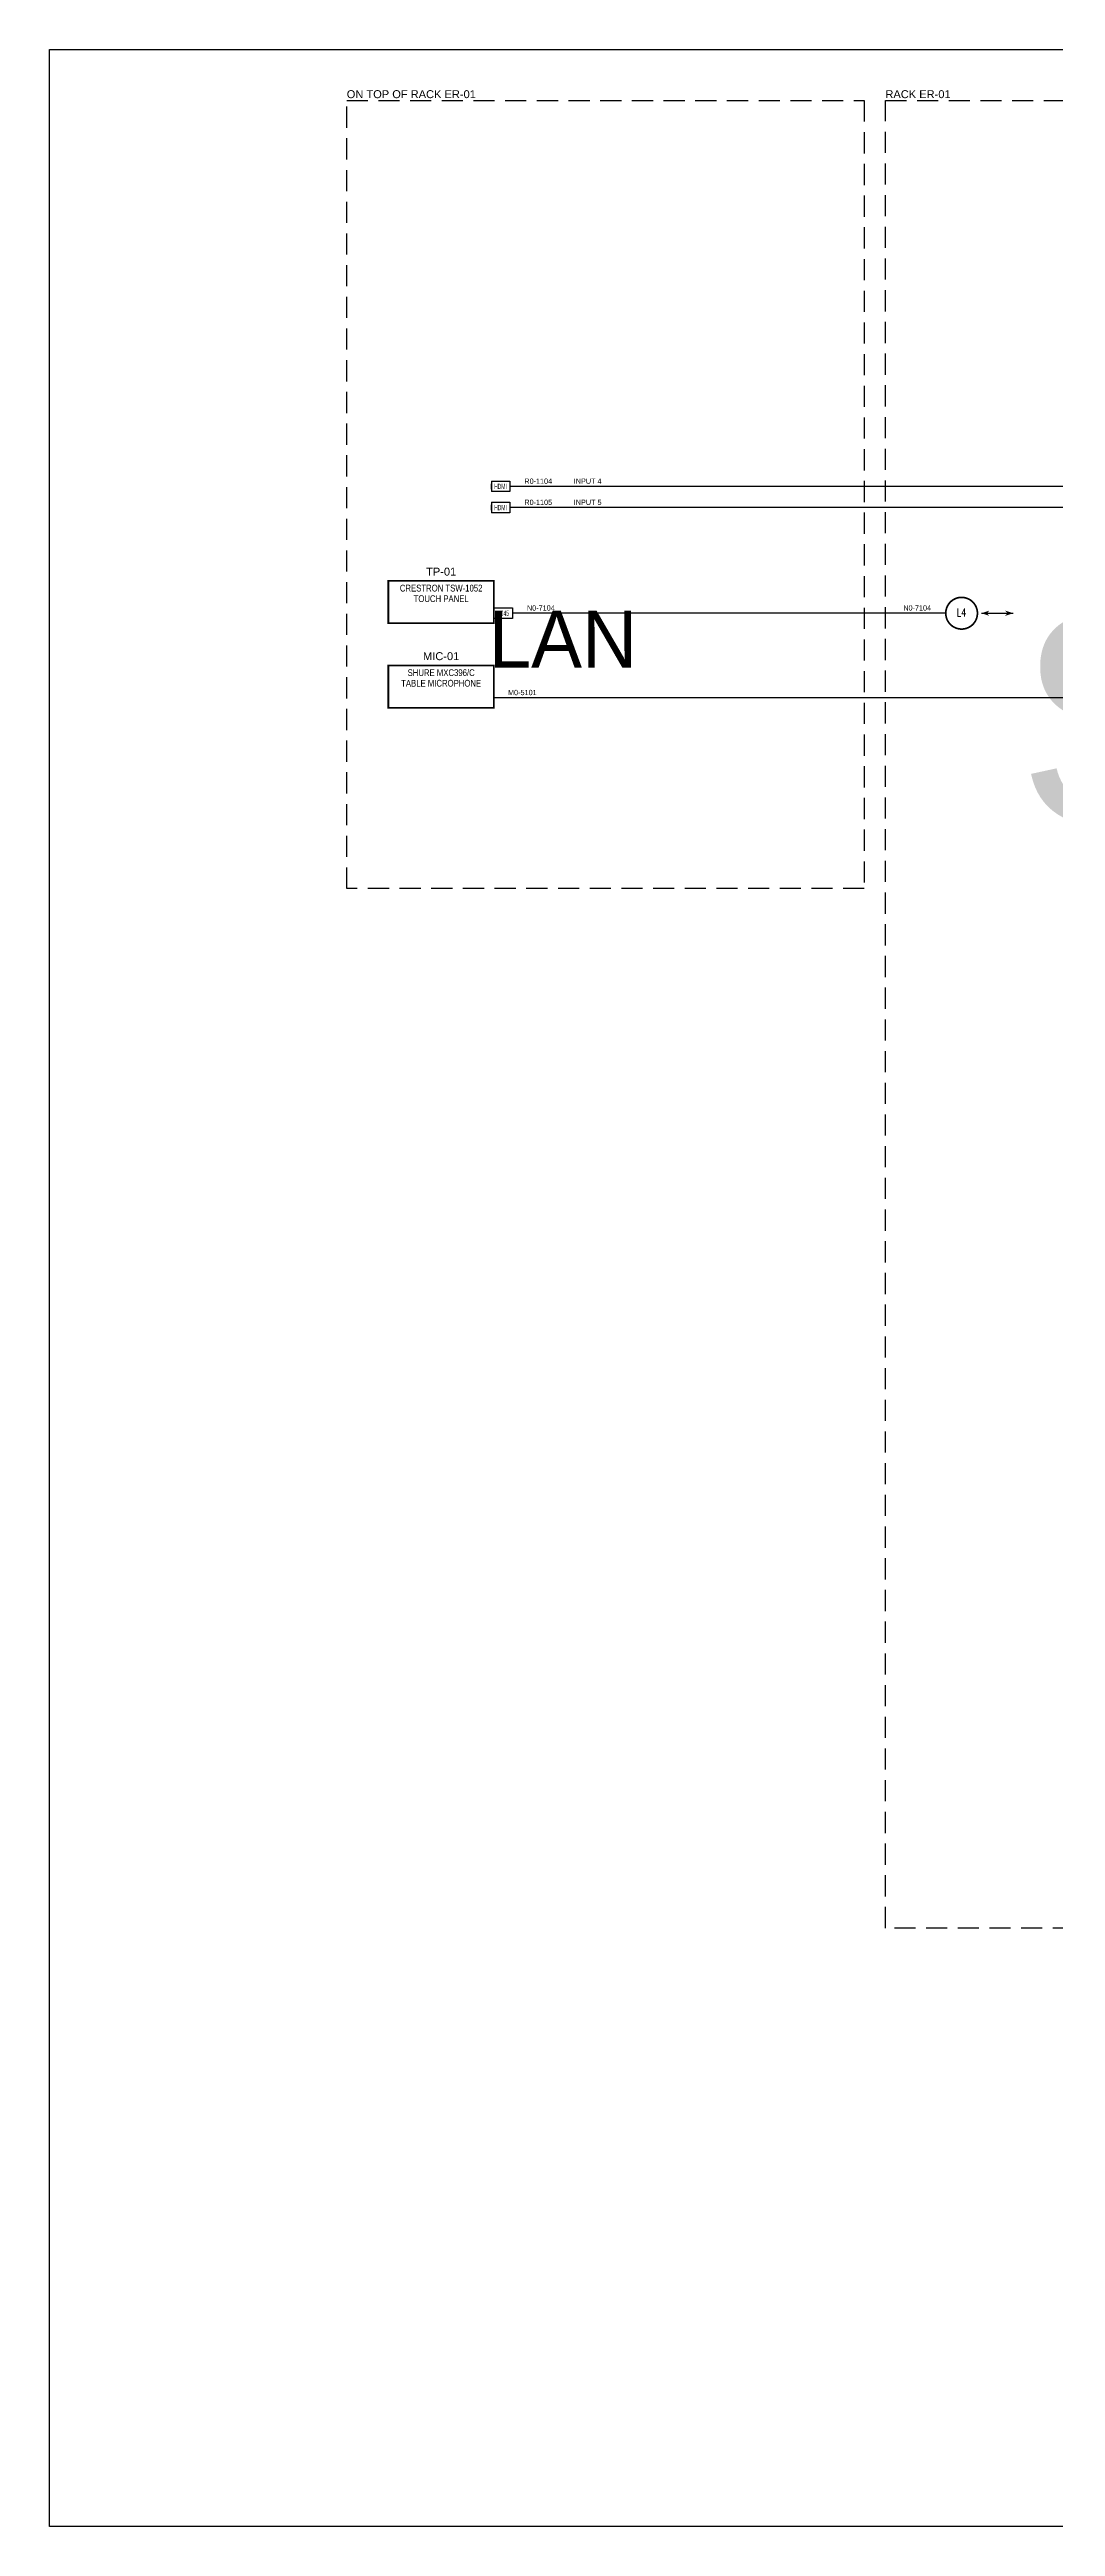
# Model space of a CAD drawing. Extents: x 0 to 120, y 0 to 43.
# Drawn here: x 0 to 11.91, y 0 to 29.3 of the extents above; entities that cross this region are included whole.
import ezdxf
from ezdxf.enums import TextEntityAlignment as Align

# ---------------------------------------------------------------- set-up
doc = ezdxf.new("R2018")
doc.units = 0
doc.header["$MEASUREMENT"] = 0
doc.linetypes.add('HIDDEN', pattern=[0.375, 0.25, -0.125])
doc.layers.get('0').update_dxf_attribs({"linetype": 'CONTINUOUS'})
doc.layers.get('DEFPOINTS').update_dxf_attribs({"linetype": 'CONTINUOUS'})
for name, color, linetype in [('AV-Func-AudM', 172, 'CONTINUOUS'), ('AV-Func-Data', 212, 'CONTINUOUS'), ('AV-Func-VidD', 103, 'CONTINUOUS'), ('CABLE-NUM', 7, 'CONTINUOUS'), ('Cable_Riser', 7, 'HIDDEN'), ('Con-Detail', 9, 'CONTINUOUS'), ('DEVICE-NUM', 7, 'CONTINUOUS'), ('TEXT-MEDIUM', 1, 'CONTINUOUS')]:
    doc.layers.add(name, color=color, linetype=linetype)
doc.styles.add('Cable Number', font='ARIALN.TTF')
doc.styles.add('ConDetail', font='swisscl.ttf', dxfattribs={"width": 0.75, "height": 0.0625})
doc.styles.add('Connection Detail', font='swisscl.ttf')
doc.styles.add('NARROW', font='ARIALN.TTF')
doc.styles.add('SIMPLEX', font='SIMPLEX')
doc.styles.get("Standard").update_dxf_attribs({"font": 'arial.ttf'})

# ---------------------------------------------------------------- blocks, each defined once
blk = doc.blocks.new('*U27')
at = {"const_width": 0.02}
blk.add_lwpolyline([(0, 0.382), (1.25, 0.382), (1.25, -0.118), (0, -0.118)], close=True, dxfattribs=at)
blk.add_point((1.25, 0))
at = {"layer": 'DEFPOINTS'}
blk.add_point((0, 0), dxfattribs=at)
blk.add_attdef('DEVICE', text='', height=0.0938).set_placement((0.625, 0.444), align=Align.CENTER)
at = {"style": 'NARROW'}
for tag, p in [('MODEL', (0.625, 0.257)), ('DESC', (0.625, 0.132))]:
    blk.add_attdef(tag, text='', height=0.08, dxfattribs=at).set_placement(p, align=Align.CENTER)
blk.add_attdef('INPUT1', text='', height=0.0625, dxfattribs=at).set_placement((0.062, 0.007), align=Align.MIDDLE_LEFT)
blk.add_attdef('OUTPUT1', text='', height=0.0625, dxfattribs=at).set_placement((1.187, 0.007), align=Align.MIDDLE_RIGHT)
blk = doc.blocks.new('*U24')
for p, q in [((0, 0.062), (0.219, 0.062)), ((0, -0.031), (0, 0.031)), ((0.031, 0.062), (0.188, 0.062)), ((0.219, 0.031), (0.219, -0.031)), ((0.219, -0.062), (0, -0.062)), ((0.188, -0.062), (0.031, -0.062))]:
    blk.add_line(p, q)
for points in [[(0, 0.062), (0, -0.062)], [(0.219, 0.062), (0.219, -0.062)]]:
    blk.add_lwpolyline(points)
at = {"style": 'Connection Detail', "width": 0.75}
blk.add_attdef('CONNECTOR', text='', height=0.0625, dxfattribs=at).set_placement((0.106, 0), align=Align.MIDDLE_CENTER)
at = {"layer": 'Con-Detail', "style": 'ConDetail', "width": 0.716609}
blk.add_attdef('CON-DETAIL', text='', height=0.0625, dxfattribs=at).set_placement((0.294, -0.092), (0.569, -0.092), align=Align.FIT)
at = {"layer": 'DEVICE-NUM', "lineweight": 30, "flags": 104}
blk.add_attdef('DEVICE', text='', height=0.0625, dxfattribs=at).set_placement((-0.062, 0.031), align=Align.TOP_RIGHT)
blk = doc.blocks.new('ARROW-L')
for points in [[(-0.094, 0.031), (-0.065, 0), (0, 0)], [(-0.094, -0.031), (-0.065, 0), (0, 0)]]:
    blk.add_solid(points)
blk = doc.blocks.new('*U37')
at = {"const_width": 0.02}
blk.add_lwpolyline([(0, 0, 1), (0.375, 0, 1)], format="xyb", close=True, dxfattribs=at)
at = {"layer": 'TEXT-MEDIUM'}
blk.add_lwpolyline([(0.422, 0), (0.797, 0)], dxfattribs=at)
at = {"layer": 'TEXT-MEDIUM', "rotation": 180.0132590506955}
blk.add_blockref('ARROW-L', (0.422, 0), dxfattribs=at)
at = {"layer": 'TEXT-MEDIUM', "xscale": -1, "rotation": 179.9867409493045}
blk.add_blockref('ARROW-L', (0.797, 0), dxfattribs=at)
at = {"layer": 'TEXT-MEDIUM', "style": 'SIMPLEX', "width": 0.75}
blk.add_attdef('JUMPER', text='', height=0.0938, dxfattribs=at).set_placement((0.188, -0.066), align=Align.BOTTOM_CENTER)
at = {"layer": 'TEXT-MEDIUM', "lineweight": 30, "flags": 104}
blk.add_attdef('DESC', text='', height=0.0938, dxfattribs=at).set_placement((0.858, 0), align=Align.MIDDLE_LEFT)
blk = doc.blocks.new('*U38')
at = {"layer": 'CABLE-NUM', "style": 'Cable Number'}
blk.add_attdef('CABLE-NUM', text='', height=0.0625, dxfattribs=at).set_placement((0.336, 0.062), align=Align.MIDDLE_CENTER)
blk = doc.blocks.new('*U39')
at = {"layer": 'CABLE-NUM', "style": 'Cable Number'}
blk.add_attdef('CABLE-NUM', text='', height=0.0625, dxfattribs=at).set_placement((-0.328, 0.063), align=Align.MIDDLE_CENTER)

msp = doc.modelspace()

# ---------------------------------------------------------------- linework, layer by layer
at = {"layer": 'AV-Func-AudM'}
msp.add_lwpolyline([(14.917, 21.632), (5.26, 21.632)], dxfattribs=at)
at = {"layer": 'AV-Func-Data'}
msp.add_lwpolyline([(10.607, 22.632), (5.479, 22.632)], dxfattribs=at)
at = {"layer": 'AV-Func-VidD'}
for points in [[(20.417, 24.132), (5.448, 24.132)], [(20.417, 23.882), (5.448, 23.882)]]:
    msp.add_lwpolyline(points, dxfattribs=at)
at = {"layer": 'Cable_Riser'}
for points in [[(3.518, 28.697), (9.643, 28.697), (9.643, 19.375), (3.518, 19.375), (3.518, 28.697)], [(9.893, 28.697), (26, 28.697), (26, 7.078), (9.893, 7.078), (9.893, 28.697)]]:
    msp.add_lwpolyline(points, close=True, dxfattribs=at)
at = {"layer": 'DEFPOINTS'}
msp.add_lwpolyline([(0, 29.3), (36.7, 29.3), (36.7, 0), (0, 0)], close=True, dxfattribs=at)

# ---------------------------------------------------------------- block references
for p, values in [((5.448, 24.132), {'CABLE-NUM': 'R0-1104'}), ((6.033, 24.132), {'CABLE-NUM': 'INPUT 4'}), ((5.448, 23.882), {'CABLE-NUM': 'R0-1105'}), ((6.033, 23.882), {'CABLE-NUM': 'INPUT 5'}), ((5.479, 22.632), {'CABLE-NUM': 'N0-7104'}), ((5.26, 21.632), {'CABLE-NUM': 'M0-5101'})]:
    msp.add_blockref('*U38', p).add_auto_attribs(values)
ref = msp.add_blockref('*U27', (4.01, 22.632))
ref.add_attrib('DEVICE', 'TP-01', dxfattribs={"height": 0.0938}).set_placement((4.635, 23.077), align=Align.CENTER)
ref.add_attrib('MODEL', 'CRESTRON TSW-1052', dxfattribs={"height": 0.08, "style": 'NARROW'}).set_placement((4.635, 22.889), align=Align.CENTER)
ref.add_attrib('DESC', 'TOUCH PANEL', dxfattribs={"height": 0.08, "style": 'NARROW'}).set_placement((4.635, 22.764), align=Align.CENTER)
ref = msp.add_blockref('*U39', (10.607, 22.632))
ref.add_attrib('CABLE-NUM', 'N0-7104', dxfattribs={"layer": 'CABLE-NUM', "height": 0.0625, "style": 'Cable Number'}).set_placement((10.269, 22.695), align=Align.MIDDLE_CENTER)
ref = msp.add_blockref('*U27', (4.01, 21.632))
ref.add_attrib('DEVICE', 'MIC-01', dxfattribs={"height": 0.0938}).set_placement((4.635, 22.077), align=Align.CENTER)
ref.add_attrib('MODEL', 'SHURE MXC396/C', dxfattribs={"height": 0.08, "style": 'NARROW'}).set_placement((4.635, 21.889), align=Align.CENTER)
ref.add_attrib('DESC', 'TABLE MICROPHONE', dxfattribs={"height": 0.08, "style": 'NARROW'}).set_placement((4.635, 21.764), align=Align.CENTER)
at = {"layer": 'AV-Func-Data'}
ref = msp.add_blockref('*U24', (5.229, 24.132), dxfattribs=at)
ref.add_attrib('CONNECTOR', 'HDMI', dxfattribs={"layer": '0', "height": 0.0625, "style": 'Connection Detail', "width": 0.75}).set_placement((5.337, 24.132), align=Align.MIDDLE_CENTER)
ref = msp.add_blockref('*U24', (5.229, 23.882), dxfattribs=at)
ref.add_attrib('CONNECTOR', 'HDMI', dxfattribs={"layer": '0', "height": 0.0625, "style": 'Connection Detail', "width": 0.75}).set_placement((5.337, 23.882), align=Align.MIDDLE_CENTER)
ref = msp.add_blockref('*U24', (5.26, 22.632), dxfattribs=at)
ref.add_attrib('CONNECTOR', 'RJ45', dxfattribs={"layer": '0', "height": 0.0625, "style": 'Connection Detail', "width": 0.75}).set_placement((5.369, 22.632), align=Align.MIDDLE_CENTER)
lines = msp.add_mtext('LAN', dxfattribs={"layer": 'DEVICE-NUM', "insert": (5.198, 22.664), "char_height": 0.6749, "attachment_point": 1})
ref.add_attrib('DEVICE', '', (5.198, 22.664), dxfattribs={"flags": 104}).embed_mtext(lines)
ref = msp.add_blockref('*U37', (10.607, 22.632), dxfattribs=at)
ref.add_attrib('JUMPER', 'L4', dxfattribs={"layer": 'TEXT-MEDIUM', "height": 0.0938, "style": 'SIMPLEX', "width": 0.75}).set_placement((10.794, 22.566), align=Align.BOTTOM_CENTER)
lines = msp.add_mtext('SWITCH-01, PoE/LAN 4', dxfattribs={"layer": 'TEXT-MEDIUM', "insert": (11.465, 22.632), "char_height": 2.5, "attachment_point": 1})
ref.add_attrib('DESC', '', (11.465, 22.632)).embed_mtext(lines)

# ---------------------------------------------------------------- texts
for s, height, p in [('ON TOP OF RACK ER-01', 0.09375, (3.518, 28.697)), ('RACK ER-01', 0.0938, (9.893, 28.697))]:
    msp.add_text(s, height=height).set_placement(p, align=Align.BOTTOM_LEFT)

doc.saveas('drawing.dxf')
